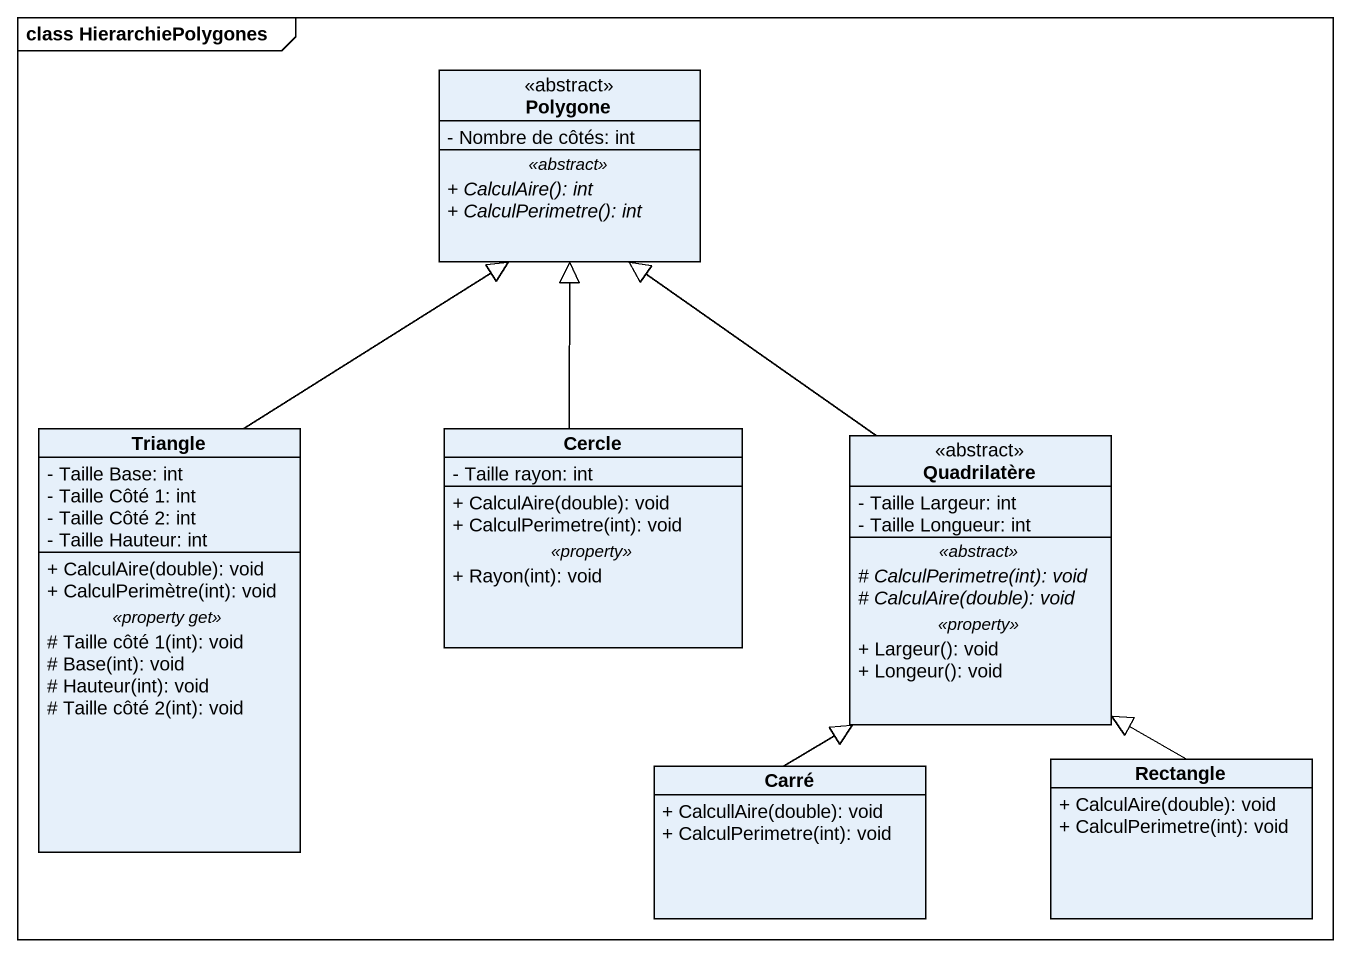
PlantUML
@startuml
mainframe class HierarchiePolygones
hide circle
hide empty members
skinparam classAttributeIconSize 0
class Polygone <<abstract>> {
  - Nombre de côtés: int
  .. <<abstract>> ..
  {abstract} + CalculAire(): int
  {abstract} + CalculPerimetre(): int
}
class Triangle {
  - Taille Base: int
  - Taille Côté 1: int
  - Taille Côté 2: int
  - Taille Hauteur: int
  --
  + CalculAire(double): void
  + CalculPerimètre(int): void
  .. <<property get>> ..
  # Taille côté 1(int): void
  # Base(int): void
  # Hauteur(int): void
  # Taille côté 2(int): void
}
class Cercle {
  - Taille rayon: int
  --
  + CalculAire(double): void
  + CalculPerimetre(int): void
  .. <<property>> ..
  + Rayon(int): void
}
class Quadrilatère <<abstract>> {
  - Taille Largeur: int
  - Taille Longueur: int
  .. <<abstract>> ..
  {abstract} # CalculPerimetre(int): void
  {abstract} # CalculAire(double): void
  .. <<property>> ..
  + Largeur(): void
  + Longeur(): void
}
class Carré {
  + CalcullAire(double): void
  + CalculPerimetre(int): void
}
class "Rectangle" as Rectangle_ {
  + CalculAire(double): void
  + CalculPerimetre(int): void
}
Triangle -up-|> Polygone
Cercle -up-|> Polygone
Quadrilatère -up-|> Polygone
Carré -up-|> Quadrilatère
Rectangle_ -up-|> Quadrilatère
@enduml
